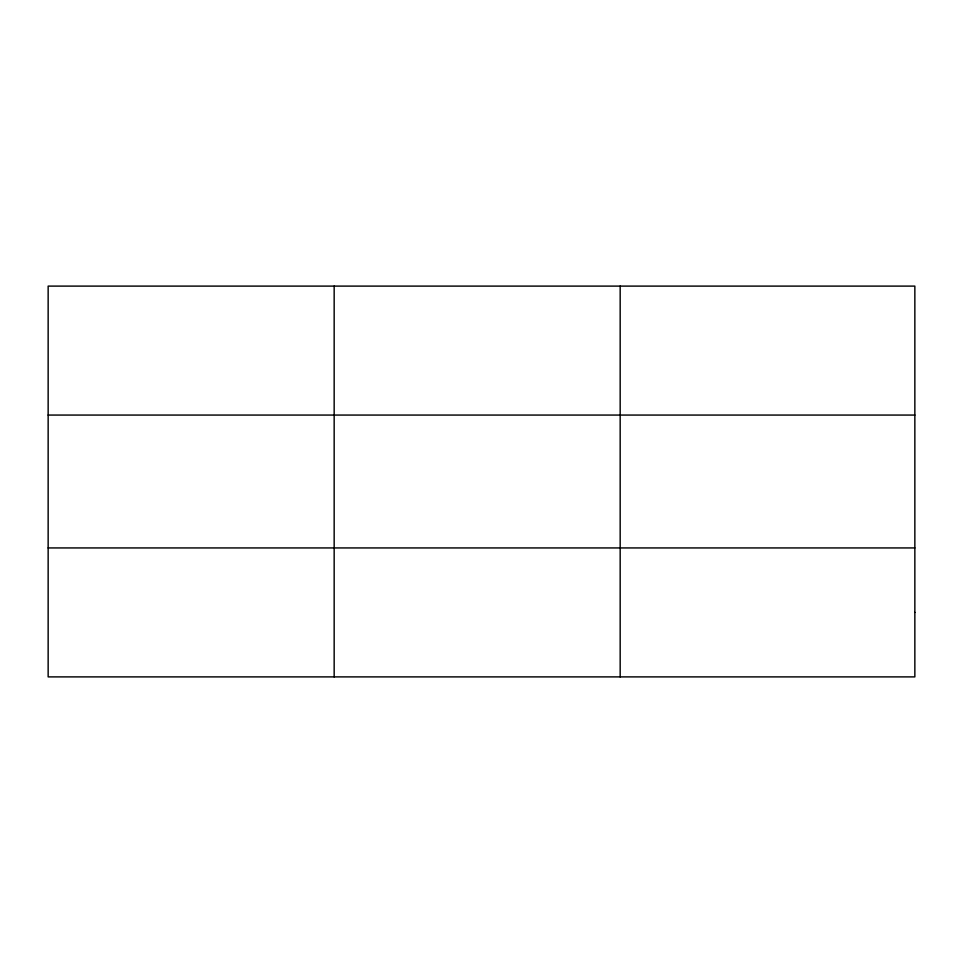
<?xml version="1.0" encoding="UTF-8"?>
<svg xmlns="http://www.w3.org/2000/svg" width="963" height="963" viewBox="0 0 963 963"><rect width="100%" height="100%" fill="white"/><g stroke="black" fill="none" stroke-linecap="round" stroke-linejoin="round"><path stroke-width="1.44" d="M334.161 286.107L334.161 676.893M620.172 286.107L620.172 676.893M48.15 415.065L914.85 415.065M48.15 547.935L914.85 547.935M914.85 612.408L914.85 676.893L48.15 676.893L48.15 286.107L914.85 286.107L914.85 612.408"/></g></svg>
